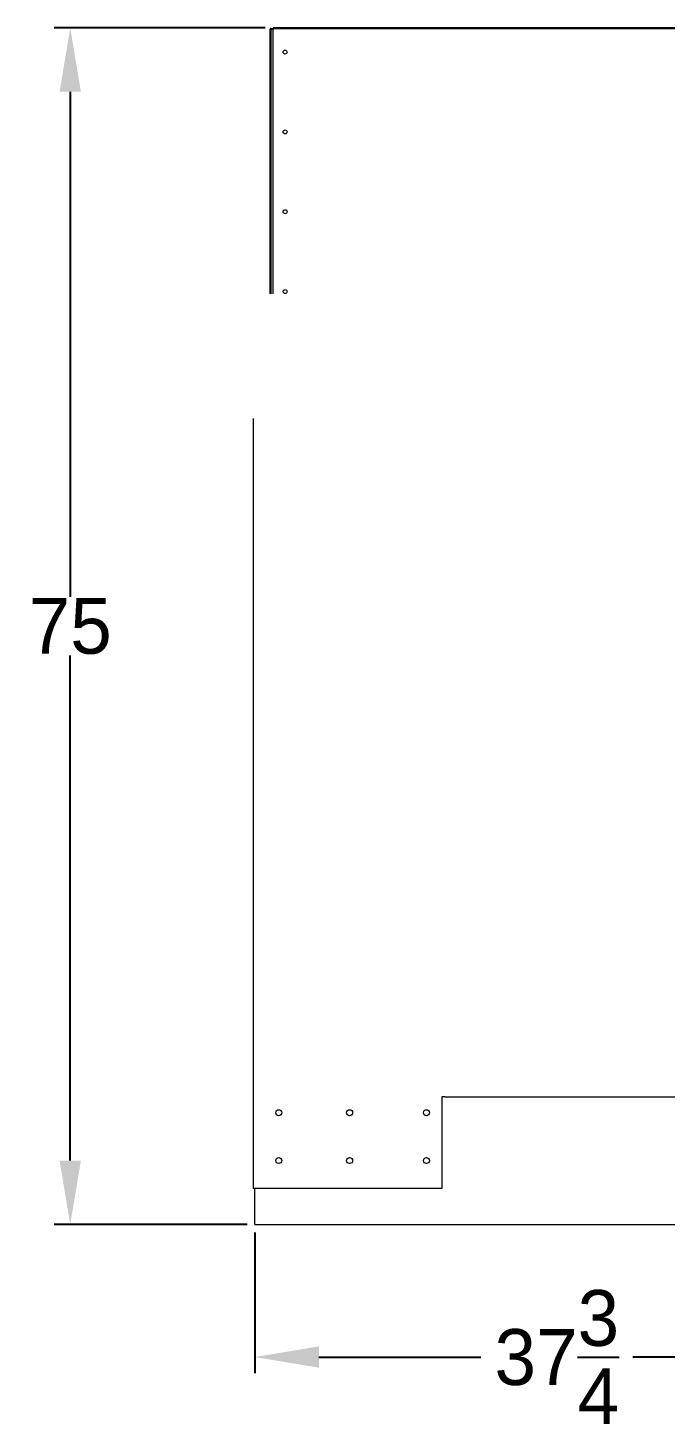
# Model space of a CAD drawing. Header units: inches. Extents: x 1132 to 1762, y 974 to 1371.
# Drawn here: x 1350 to 1389.9, y 1069.3 to 1156.7 of the extents above; entities that cross this region are included whole.
import ezdxf

# ---------------------------------------------------------------- set-up
doc = ezdxf.new("R2010")
doc.units = ezdxf.units.IN
doc.header["$MEASUREMENT"] = 0
doc.layers.get('0').update_dxf_attribs({"color": 1})
doc.dimstyles.new('General Dimension', dxfattribs={"dimtxt": 3.5, "dimasz": 4, "dimexe": 1, "dimexo": 0.5, "dimgap": 0.09, "dimtad": 0, "dimtih": 1, "dimtoh": 1, "dimdec": 3, "dimzin": 0, "dimdsep": 46, "dimlunit": 5, "dimtxsty": 'Standard', "dimcen": 0.09, "dimadec": 0, "dimazin": 0, "dimtfac": 1, "dimtdec": 3, "dimtofl": 0, "dimtmove": 0, "dimatfit": 3, "dimfxl": 1, "dimtolj": 1, "dimtzin": 0, "dimarcsym": 0})

# ---------------------------------------------------------------- blocks, each defined once
blk = doc.blocks.new('*D18')
at = {"color": 0, "lineweight": -2}
for p, q in [((1364.846, 1156.731), (1351.634, 1156.731)), ((1352.634, 1152.731), (1352.634, 1121.086)), ((1352.634, 1085.762), (1352.634, 1117.406)), ((1363.707, 1081.762), (1351.634, 1081.762))]:
    blk.add_line(p, q, dxfattribs=at)
at = {"color": 0}
for points in [[(1351.968, 1152.731), (1353.301, 1152.731), (1352.634, 1156.731)], [(1351.968, 1085.762), (1353.301, 1085.762), (1352.634, 1081.762)]]:
    blk.add_solid(points, dxfattribs=at)
at = {"color": 0, "insert": (1352.634, 1119.246), "char_height": 3.5, "attachment_point": 5}
blk.add_mtext('\\A1;75', dxfattribs=at)
blk = doc.blocks.new('*D25')
at = {"color": 0, "lineweight": -2}
for p, q in [((1364.207, 1081.262), (1364.207, 1072.451)), ((1402.019, 1081.262), (1402.019, 1072.451)), ((1368.207, 1073.451), (1378.356, 1073.451)), ((1398.019, 1073.451), (1387.869, 1073.451))]:
    blk.add_line(p, q, dxfattribs=at)
at = {"color": 0}
for points in [[(1368.207, 1074.118), (1368.207, 1072.785), (1364.207, 1073.451)], [(1398.019, 1074.118), (1398.019, 1072.785), (1402.019, 1073.451)]]:
    blk.add_solid(points, dxfattribs=at)
at = {"color": 0, "insert": (1383.113, 1073.451), "char_height": 3.5, "attachment_point": 5}
blk.add_mtext('\\A1;37{\\H1.000000x;\\S3/4;}', dxfattribs=at)

msp = doc.modelspace()

# ---------------------------------------------------------------- linework, layer by layer
at = {"linetype": 'Continuous', "lineweight": 15}
for p, q in [((1365.2075, 1156.6506), (1365.1587, 1156.6506)), ((1365.1587, 1140.0719), (1365.1587, 1156.6506)), ((1365.2075, 1156.6994), (1365.2075, 1156.6516)), ((1365.2075, 1156.6994), (1365.3462, 1156.6994)), ((1365.2075, 1156.6516), (1365.3462, 1156.6516)), ((1365.2075, 1156.6506), (1365.2075, 1140.0719)), ((1365.2075, 1156.6506), (1365.3462, 1156.6506)), ((1435.3462, 1156.7306), (1365.3462, 1156.7306)), ((1365.3462, 1156.7306), (1365.3462, 1156.6818)), ((1435.3462, 1156.6818), (1365.3462, 1156.6818)), ((1365.3462, 1140.0719), (1365.3462, 1156.6818)), ((1364.1019, 1132.2619), (1364.1019, 1084.0119)), ((1375.9963, 1089.7619), (1375.9144, 1089.7619)), ((1375.9144, 1089.7619), (1375.9144, 1084.0119)), ((1376.1019, 1089.7619), (1375.9963, 1089.7619)), ((1376.1019, 1089.7619), (1449.2065, 1089.7619)), ((1364.2075, 1084.0119), (1364.1019, 1084.0119)), ((1364.2065, 1081.7619), (1364.2065, 1084.0119)), ((1375.9144, 1084.0119), (1364.2075, 1084.0119)), ((1364.2065, 1081.7619), (1398.2065, 1081.7619))]:
    msp.add_line(p, q, dxfattribs=at)
for centre, radius in [((1366.0962, 1155.215), 0.125), ((1366.0962, 1150.215), 0.125), ((1366.0962, 1145.215), 0.125), ((1366.0962, 1140.215), 0.125), ((1365.6957, 1088.7619), 0.1875), ((1370.1332, 1088.7619), 0.1875), ((1374.9457, 1088.7619), 0.1875), ((1365.6957, 1085.7619), 0.1875), ((1370.1332, 1085.7619), 0.1875), ((1374.9457, 1085.7619), 0.1875)]:
    msp.add_circle(centre, radius, dxfattribs=at)
for radius, start in [(0.0488, 90.000015), (0.001, 90)]:
    msp.add_arc((1365.2075, 1156.6506), radius, start, 180, dxfattribs=at)

# ---------------------------------------------------------------- dimensions: what is measured, and where the dimension line sits
dim = msp.add_linear_dim(base=(1352.6343, 1156.7306), p1=(1364.2065, 1081.7619), p2=(1365.3462, 1156.7306), angle=90, dimstyle='General Dimension')
dim.commit()
dim.dimension.update_dxf_attribs({"geometry": '*D18', "text_midpoint": (1352.6343, 1119.2462)})
dim = msp.add_linear_dim(base=(1402.0185, 1073.4515), p1=(1364.2065, 1081.7619), p2=(1402.0185, 1081.7619), dimstyle='General Dimension')
dim.commit()
dim.dimension.update_dxf_attribs({"geometry": '*D25', "text_midpoint": (1383.1125, 1073.4515)})

doc.saveas('drawing.dxf')
